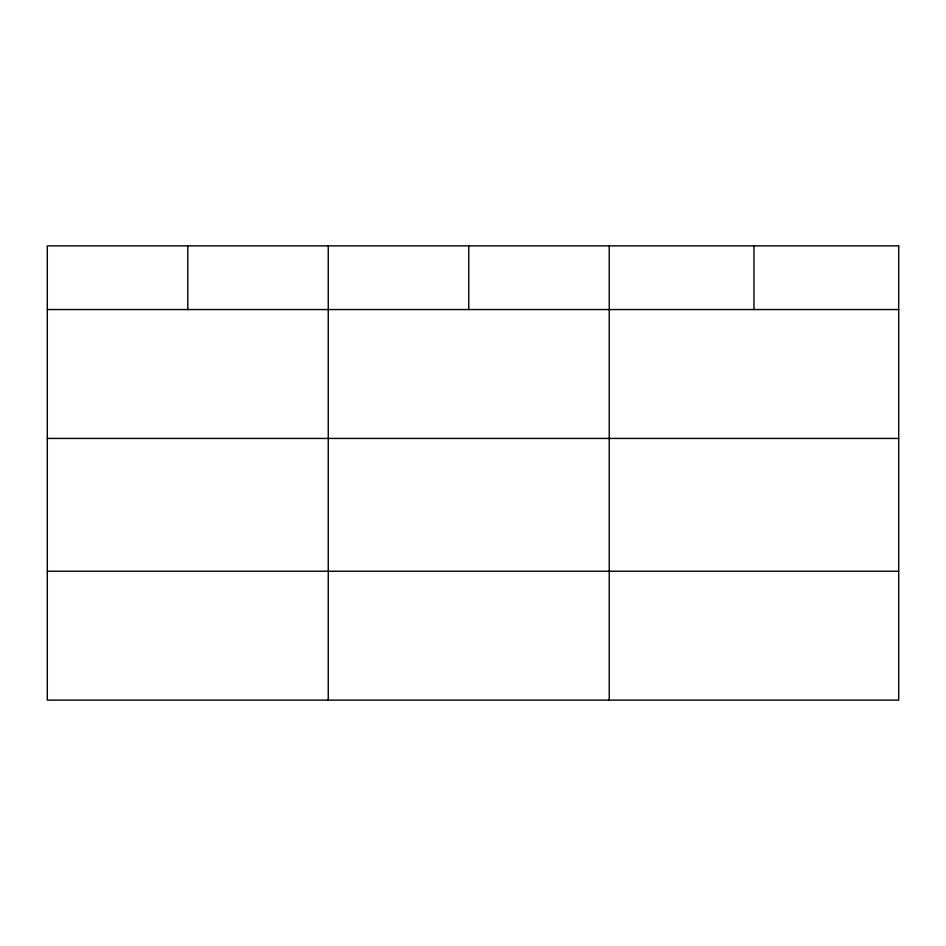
<?xml version="1.0" encoding="UTF-8"?>
<svg xmlns="http://www.w3.org/2000/svg" width="946" height="946" viewBox="0 0 946 946"><rect width="100%" height="100%" fill="white"/><g stroke="black" fill="none" stroke-linecap="round" stroke-linejoin="round"><path stroke-width="1.42" d="M47.3 309.555L898.7 309.555M47.3 438.436L898.7 438.436M47.3 571.23L898.7 571.23M753.962 245.877L753.962 309.555M609.224 245.877L609.224 700.123M468.743 245.877L468.743 309.555M328.262 245.877L328.262 700.123M187.781 245.877L187.781 309.555M898.7 245.877L47.3 245.877L47.3 700.123L898.7 700.123L898.7 245.877"/></g></svg>
